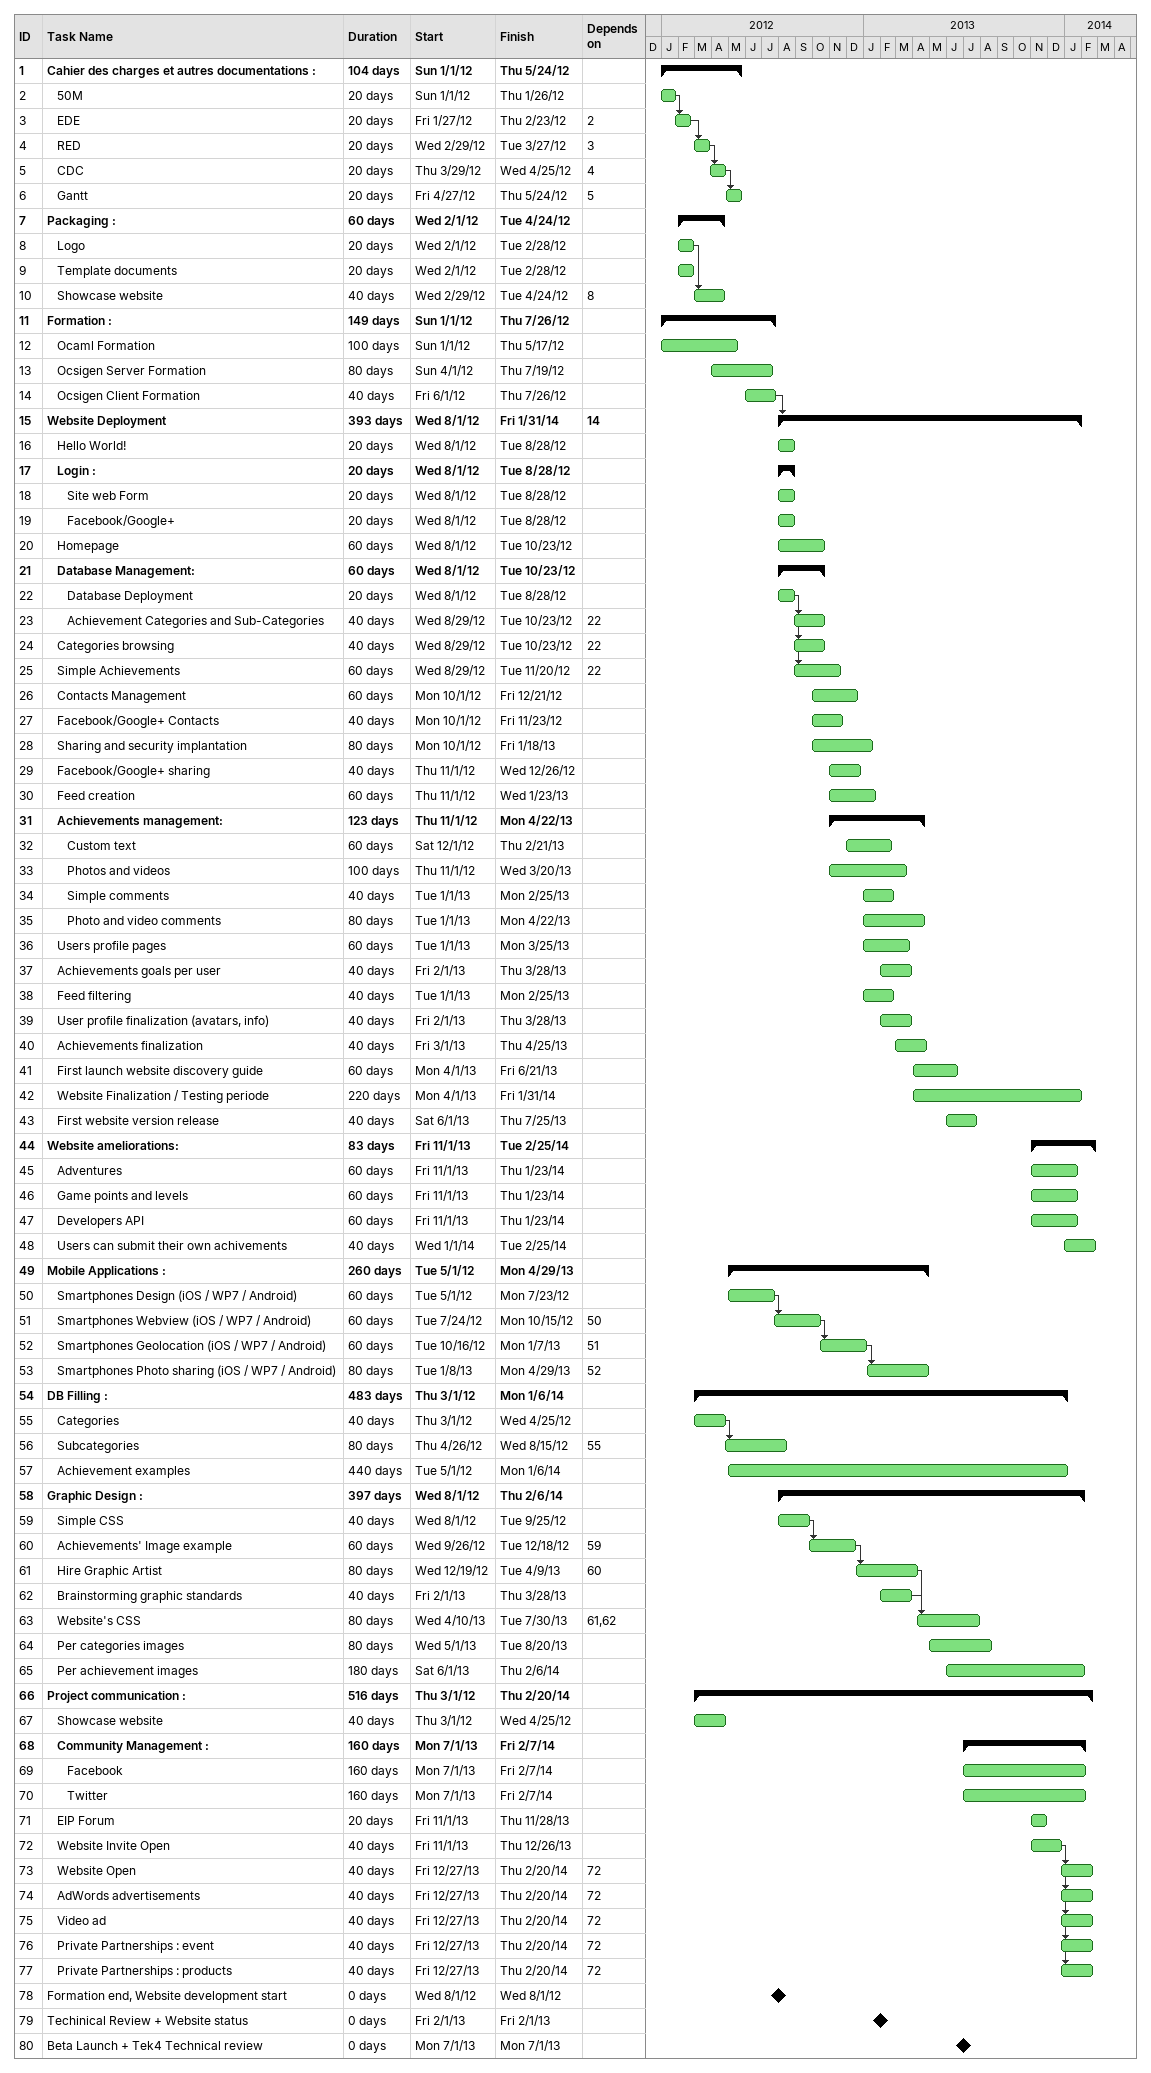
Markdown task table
| ID | Level | Task | Duration | Start | Finish | Predecessors |
|---|---|---|---|---|---|---|
| 1 | 1 | **Cahier des charges et autres documentations :** | 104d | 2012-01-01 | 2012-05-24 |  |
| 2 | 2 | 50M | 20d | 2012-01-01 | 2012-01-26 |  |
| 3 | 2 | EDE | 20d | 2012-01-27 | 2012-02-23 | 2 |
| 4 | 2 | RED | 20d | 2012-02-29 | 2012-03-27 | 3 |
| 5 | 2 | CDC | 20d | 2012-03-29 | 2012-04-25 | 4 |
| 6 | 2 | Gantt | 20d | 2012-04-27 | 2012-05-24 | 5 |
| 7 | 1 | **Packaging :** | 60d | 2012-02-01 | 2012-04-24 |  |
| 8 | 2 | Logo | 20d | 2012-02-01 | 2012-02-28 |  |
| 9 | 2 | Template documents | 20d | 2012-02-01 | 2012-02-28 |  |
| 10 | 2 | Showcase website | 40d | 2012-02-29 | 2012-04-24 | 8 |
| 11 | 1 | **Formation :** | 149d | 2012-01-01 | 2012-07-26 |  |
| 12 | 2 | Ocaml Formation | 100d | 2012-01-01 | 2012-05-17 |  |
| 13 | 2 | Ocsigen Server Formation | 80d | 2012-04-01 | 2012-07-19 |  |
| 14 | 2 | Ocsigen Client Formation | 40d | 2012-06-01 | 2012-07-26 |  |
| 15 | 1 | **Website Deployment** | 393d | 2012-08-01 | 2014-01-31 | 14 |
| 16 | 2 | Hello World! | 20d | 2012-08-01 | 2012-08-28 |  |
| 17 | 2 | **Login :** | 20d | 2012-08-01 | 2012-08-28 |  |
| 18 | 3 | Site web Form | 20d | 2012-08-01 | 2012-08-28 |  |
| 19 | 3 | Facebook/Google+ | 20d | 2012-08-01 | 2012-08-28 |  |
| 20 | 2 | Homepage | 60d | 2012-08-01 | 2012-10-23 |  |
| 21 | 2 | **Database Management:** | 60d | 2012-08-01 | 2012-10-23 |  |
| 22 | 3 | Database Deployment | 20d | 2012-08-01 | 2012-08-28 |  |
| 23 | 3 | Achievement Categories and Sub-Categories | 40d | 2012-08-29 | 2012-10-23 | 22 |
| 24 | 2 | Categories browsing | 40d | 2012-08-29 | 2012-10-23 | 22 |
| 25 | 2 | Simple Achievements | 60d | 2012-08-29 | 2012-11-20 | 22 |
| 26 | 2 | Contacts Management | 60d | 2012-10-01 | 2012-12-21 |  |
| 27 | 2 | Facebook/Google+ Contacts | 40d | 2012-10-01 | 2012-11-23 |  |
| 28 | 2 | Sharing and security implantation | 80d | 2012-10-01 | 2013-01-18 |  |
| 29 | 2 | Facebook/Google+ sharing | 40d | 2012-11-01 | 2012-12-26 |  |
| 30 | 2 | Feed creation | 60d | 2012-11-01 | 2013-01-23 |  |
| 31 | 2 | **Achievements management:** | 123d | 2012-11-01 | 2013-04-22 |  |
| 32 | 3 | Custom text | 60d | 2012-12-01 | 2013-02-21 |  |
| 33 | 3 | Photos and videos | 100d | 2012-11-01 | 2013-03-20 |  |
| 34 | 3 | Simple comments | 40d | 2013-01-01 | 2013-02-25 |  |
| 35 | 3 | Photo and video comments | 80d | 2013-01-01 | 2013-04-22 |  |
| 36 | 2 | Users profile pages | 60d | 2013-01-01 | 2013-03-25 |  |
| 37 | 2 | Achievements goals per user | 40d | 2013-02-01 | 2013-03-28 |  |
| 38 | 2 | Feed filtering | 40d | 2013-01-01 | 2013-02-25 |  |
| 39 | 2 | User profile finalization (avatars, info) | 40d | 2013-02-01 | 2013-03-28 |  |
| 40 | 2 | Achievements finalization | 40d | 2013-03-01 | 2013-04-25 |  |
| 41 | 2 | First launch website discovery guide | 60d | 2013-04-01 | 2013-06-21 |  |
| 42 | 2 | Website Finalization / Testing periode | 220d | 2013-04-01 | 2014-01-31 |  |
| 43 | 2 | First website version release | 40d | 2013-06-01 | 2013-07-25 |  |
| 44 | 1 | **Website ameliorations:** | 83d | 2013-11-01 | 2014-02-25 |  |
| 45 | 2 | Adventures | 60d | 2013-11-01 | 2014-01-23 |  |
| 46 | 2 | Game points and levels | 60d | 2013-11-01 | 2014-01-23 |  |
| 47 | 2 | Developers API | 60d | 2013-11-01 | 2014-01-23 |  |
| 48 | 2 | Users can submit their own achivements | 40d | 2014-01-01 | 2014-02-25 |  |
| 49 | 1 | **Mobile Applications :** | 260d | 2012-05-01 | 2013-04-29 |  |
| 50 | 2 | Smartphones Design (iOS / WP7 / Android) | 60d | 2012-05-01 | 2012-07-23 |  |
| 51 | 2 | Smartphones Webview (iOS / WP7 / Android) | 60d | 2012-07-24 | 2012-10-15 | 50 |
| 52 | 2 | Smartphones Geolocation (iOS / WP7 / Android) | 60d | 2012-10-16 | 2013-01-07 | 51 |
| 53 | 2 | Smartphones Photo sharing (iOS / WP7 / Android) | 80d | 2013-01-08 | 2013-04-29 | 52 |
| 54 | 1 | **DB Filling :** | 483d | 2012-03-01 | 2014-01-06 |  |
| 55 | 2 | Categories | 40d | 2012-03-01 | 2012-04-25 |  |
| 56 | 2 | Subcategories | 80d | 2012-04-26 | 2012-08-15 | 55 |
| 57 | 2 | Achievement examples | 440d | 2012-05-01 | 2014-01-06 |  |
| 58 | 1 | **Graphic Design :** | 397d | 2012-08-01 | 2014-02-06 |  |
| 59 | 2 | Simple CSS | 40d | 2012-08-01 | 2012-09-25 |  |
| 60 | 2 | Achievements' Image example | 60d | 2012-09-26 | 2012-12-18 | 59 |
| 61 | 2 | Hire Graphic Artist | 80d | 2012-12-19 | 2013-04-09 | 60 |
| 62 | 2 | Brainstorming graphic standards | 40d | 2013-02-01 | 2013-03-28 |  |
| 63 | 2 | Website's CSS | 80d | 2013-04-10 | 2013-07-30 | 61, 62 |
| 64 | 2 | Per categories images | 80d | 2013-05-01 | 2013-08-20 |  |
| 65 | 2 | Per achievement images | 180d | 2013-06-01 | 2014-02-06 |  |
| 66 | 1 | **Project communication :** | 516d | 2012-03-01 | 2014-02-20 |  |
| 67 | 2 | Showcase website | 40d | 2012-03-01 | 2012-04-25 |  |
| 68 | 2 | **Community Management :** | 160d | 2013-07-01 | 2014-02-07 |  |
| 69 | 3 | Facebook | 160d | 2013-07-01 | 2014-02-07 |  |
| 70 | 3 | Twitter | 160d | 2013-07-01 | 2014-02-07 |  |
| 71 | 2 | EIP Forum | 20d | 2013-11-01 | 2013-11-28 |  |
| 72 | 2 | Website Invite Open | 40d | 2013-11-01 | 2013-12-26 |  |
| 73 | 2 | Website Open | 40d | 2013-12-27 | 2014-02-20 | 72 |
| 74 | 2 | AdWords advertisements | 40d | 2013-12-27 | 2014-02-20 | 72 |
| 75 | 2 | Video ad | 40d | 2013-12-27 | 2014-02-20 | 72 |
| 76 | 2 | Private Partnerships : event | 40d | 2013-12-27 | 2014-02-20 | 72 |
| 77 | 2 | Private Partnerships : products | 40d | 2013-12-27 | 2014-02-20 | 72 |
| 78 | 1 | Formation end, Website development start | 0d | 2012-08-01 | 2012-08-01 |  |
| 79 | 1 | Techinical Review + Website status | 0d | 2013-02-01 | 2013-02-01 |  |
| 80 | 1 | Beta Launch + Tek4 Technical review | 0d | 2013-07-01 | 2013-07-01 |  |
